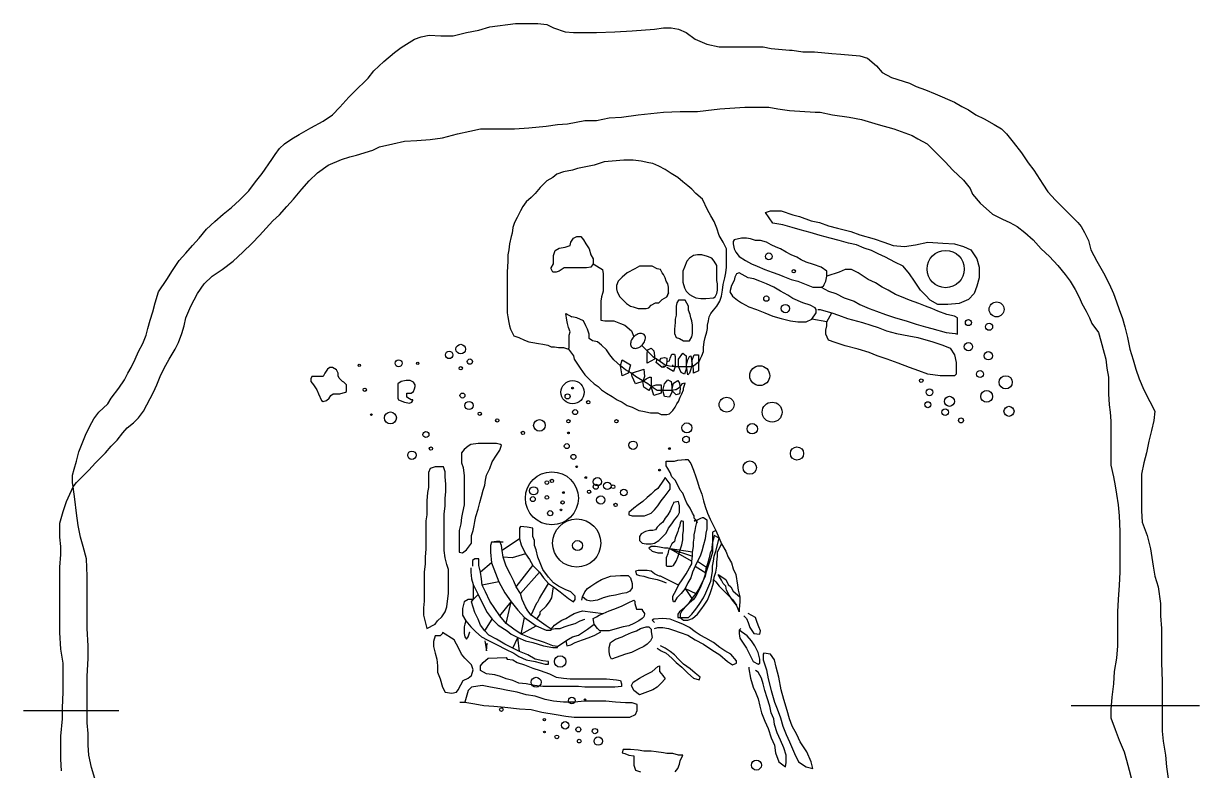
# Model space of a CAD drawing. Extents: x 4.9 to 17.1, y 0.9 to 19.3.
# Drawn here: x 7.08 to 14.16, y 14.8 to 19.29 of the extents above; entities that cross this region are included whole.
import ezdxf

# ---------------------------------------------------------------- set-up
doc = ezdxf.new("R2010")
doc.units = 0
doc.linetypes.add('HIDDEN', pattern=[0.375, 0.25, -0.125])
doc.layers.add('LAYER1', color=7, linetype='CONTINUOUS')

msp = doc.modelspace()

# ---------------------------------------------------------------- linework, layer by layer
at = {"layer": 'LAYER1', "color": 7, "linetype": 'CONTINUOUS'}
for points in [[(7.3838, 16.5026), (7.3788, 16.5276), (7.3788, 16.5425), (7.3788, 16.5724), (7.3888, 16.6073), (7.4038, 16.6572), (7.4187, 16.712), (7.4387, 16.7619), (7.4586, 16.8118), (7.4835, 16.8666), (7.5085, 16.9115), (7.5384, 16.9514), (7.5932, 17.0012), (7.6132, 17.0361), (7.658, 17.0959), (7.6929, 17.1458), (7.7129, 17.1857), (7.7328, 17.2206), (7.7577, 17.2704), (7.7777, 17.3153), (7.8026, 17.3652), (7.8226, 17.415), (7.8325, 17.4549), (7.8475, 17.5048), (7.8624, 17.5546), (7.8774, 17.6095), (7.8973, 17.6743), (7.9472, 17.7491), (7.9821, 17.8039), (8.022, 17.8637), (8.0619, 17.9086), (8.1017, 17.9535), (8.1416, 17.9984), (8.1865, 18.0532), (8.2364, 18.0981), (8.2862, 18.1429), (8.3361, 18.1828), (8.3859, 18.2277), (8.4408, 18.2825), (8.4807, 18.3374), (8.5205, 18.3872), (8.5804, 18.472), (8.6003, 18.5019), (8.6252, 18.5368), (8.6552, 18.5667), (8.7, 18.5966), (8.7449, 18.6216), (8.8147, 18.6614), (8.8895, 18.7013), (8.9443, 18.7412), (8.9892, 18.7861), (9.044, 18.8459), (9.074, 18.8758), (9.1587, 18.9606), (9.1936, 19.0055), (9.2534, 19.0603), (9.3183, 19.1151), (9.3581, 19.1451), (9.4379, 19.1949), (9.4778, 19.2099), (9.5277, 19.2198), (9.5975, 19.2149), (9.6722, 19.2149), (9.752, 19.2348), (9.8268, 19.2498), (9.8916, 19.2697), (10.0462, 19.2896), (10.111, 19.2896), (10.1808, 19.2896), (10.2356, 19.2847), (10.2755, 19.2647), (10.3453, 19.2398), (10.3952, 19.2348), (10.4749, 19.2348), (10.5348, 19.2348), (10.6445, 19.2398), (10.7492, 19.2448), (10.8838, 19.2547), (10.9386, 19.2647), (10.9835, 19.2647), (11.0284, 19.2547), (11.0732, 19.2348), (11.1281, 19.1949), (11.1979, 19.165), (11.2726, 19.15), (11.3773, 19.15), (11.4372, 19.15), (11.5369, 19.15), (11.5867, 19.1401), (11.6964, 19.1301), (11.7114, 19.1301), (11.7762, 19.1201), (11.846, 19.1201), (11.9507, 19.1102), (12.0055, 19.1052), (12.1202, 19.0952), (12.1651, 19.0802), (12.2199, 19.0354), (12.2548, 18.9955), (12.3097, 18.9656), (12.4194, 18.9307), (12.4592, 18.9107), (12.5141, 18.8908), (12.5739, 18.8659), (12.6886, 18.816), (12.7335, 18.7911), (12.7733, 18.7711), (12.8182, 18.7412), (12.8681, 18.7163), (12.9279, 18.6814), (12.9728, 18.6565), (13.0027, 18.6266), (13.0426, 18.5767), (13.0924, 18.5119), (13.1323, 18.4521), (13.1672, 18.4072), (13.2221, 18.3224), (13.252, 18.2776), (13.2968, 18.2277), (13.3666, 18.1579), (13.4315, 18.0931), (13.4514, 18.0682), (13.4713, 18.0332), (13.4963, 17.9834), (13.5112, 17.9285), (13.5461, 17.8588), (13.586, 17.789), (13.6209, 17.7241), (13.6458, 17.6643), (13.6658, 17.6145), (13.6807, 17.5696), (13.7007, 17.5147), (13.7156, 17.4649), (13.7306, 17.4001), (13.7456, 17.3303), (13.7655, 17.2655), (13.7805, 17.2106), (13.8004, 17.1508), (13.8303, 17.086), (13.8652, 17.0162), (13.8951, 16.9563), (13.8901, 16.9015), (13.8752, 16.8417), (13.8602, 16.7769), (13.8453, 16.7071), (13.8303, 16.6472), (13.8154, 16.5774), (13.8154, 16.4927), (13.8154, 16.4229), (13.8154, 16.3581), (13.8203, 16.2883), (13.8503, 16.2085), (13.8702, 16.1287), (13.8852, 16.024), (13.8951, 15.9642), (13.9151, 15.8994), (13.93, 15.7997), (13.93, 15.7249), (13.935, 15.6501), (13.935, 15.5803), (13.935, 15.5155), (13.935, 15.4457), (13.94, 15.331), (13.94, 15.2562), (13.94, 15.1764), (13.94, 15.0967), (13.94, 15.0319), (13.945, 14.972), (13.9599, 14.8873), (13.9649, 14.8175), (13.9749, 14.7477)], [(7.3838, 16.5026), (7.4038, 16.5276), (7.4436, 16.5675), (7.4785, 16.6024), (7.5184, 16.6472), (7.5483, 16.6771), (7.5783, 16.7071), (7.6132, 16.7469), (7.6481, 16.7818), (7.683, 16.8267), (7.7079, 16.8566), (7.7478, 16.8865), (7.7777, 16.9165), (7.8076, 16.9563), (7.8275, 16.9962), (7.8674, 17.071), (7.8874, 17.1159), (7.9073, 17.1657), (7.9322, 17.2156), (7.9622, 17.2704), (7.997, 17.3303), (8.017, 17.3702), (8.0369, 17.425), (8.0519, 17.4699), (8.0619, 17.5197), (8.0918, 17.5895), (8.1317, 17.6643), (8.1716, 17.7241), (8.2214, 17.769), (8.2812, 17.8089), (8.346, 17.8588), (8.4059, 17.9136), (8.4607, 17.9684), (8.5056, 18.0133), (8.5455, 18.0582), (8.5854, 18.1031), (8.6252, 18.1379), (8.6701, 18.1878), (8.71, 18.2327), (8.7599, 18.2925), (8.8047, 18.3424), (8.8546, 18.3922), (8.9194, 18.4371), (8.9992, 18.472), (9.049, 18.487), (9.0889, 18.4969), (9.1886, 18.5268), (9.2285, 18.5468), (9.3083, 18.5667), (9.3781, 18.5817), (9.4529, 18.5867), (9.5326, 18.5916), (9.6074, 18.6016), (9.6972, 18.6266), (9.772, 18.6415), (9.8368, 18.6565), (9.9066, 18.6565), (9.9614, 18.6565), (10.0412, 18.6565), (10.1259, 18.6614), (10.2306, 18.6714), (10.3004, 18.6814), (10.3603, 18.6864), (10.465, 18.7063), (10.5348, 18.7063), (10.6096, 18.7213), (10.6843, 18.7263), (10.7841, 18.7412), (10.9386, 18.7562), (11.0383, 18.7612), (11.143, 18.7612), (11.1929, 18.7661), (11.2776, 18.7761), (11.4272, 18.7861), (11.5718, 18.7861), (11.6266, 18.7761), (11.6964, 18.7661), (11.851, 18.7562), (11.8809, 18.7562), (11.9557, 18.7412), (12.0554, 18.7263), (12.1302, 18.7113), (12.2299, 18.6814), (12.3246, 18.6565), (12.4343, 18.6166), (12.4692, 18.5966), (12.5241, 18.5667), (12.5739, 18.5169), (12.6337, 18.457), (12.6786, 18.4072), (12.7434, 18.3473), (12.7833, 18.2975), (12.7983, 18.2626), (12.8431, 18.2078), (12.9179, 18.1429), (12.9379, 18.133), (12.9778, 18.113), (13.0226, 18.0931), (13.0675, 18.0682), (13.1124, 18.0332), (13.1622, 17.9884), (13.2121, 17.9335), (13.2619, 17.8887), (13.3118, 17.8338), (13.3567, 17.779), (13.3866, 17.7391), (13.4165, 17.6892), (13.4414, 17.6394), (13.4564, 17.6045), (13.4813, 17.5596), (13.5013, 17.5197), (13.5162, 17.4848), (13.5561, 17.43), (13.5711, 17.3801), (13.591, 17.3053), (13.601, 17.2704), (13.606, 17.2156), (13.6159, 17.1608), (13.6159, 17.1159), (13.6159, 17.061), (13.6209, 16.9962), (13.6259, 16.9514), (13.6309, 16.8965), (13.6309, 16.8417), (13.6309, 16.7719), (13.6309, 16.6971), (13.6309, 16.6323), (13.6458, 16.5625), (13.6558, 16.5076), (13.6658, 16.4578), (13.6758, 16.393), (13.6807, 16.3281), (13.6857, 16.2334), (13.6857, 16.1836), (13.6857, 16.1138), (13.6857, 16.044), (13.6857, 15.9891), (13.6807, 15.9093), (13.6758, 15.8246), (13.6708, 15.7498), (13.6708, 15.69), (13.6708, 15.6202), (13.6708, 15.5454), (13.6658, 15.4706), (13.6508, 15.3908), (13.6458, 15.316), (13.6359, 15.2363), (13.6309, 15.1615), (13.6309, 15.1116), (13.6558, 15.0418), (13.6807, 14.977), (13.7107, 14.9072), (13.7256, 14.8574), (13.7406, 14.7975), (13.7555, 14.7427)], [(7.5134, 14.7477), (7.4935, 14.8125), (7.4785, 14.8873), (7.4736, 14.9471), (7.4736, 15.0169), (7.4686, 15.0817), (7.4686, 15.1465), (7.4686, 15.2363), (7.4686, 15.2911), (7.4686, 15.3609), (7.4736, 15.4706), (7.4736, 15.5454), (7.4686, 15.6501), (7.4686, 15.7199), (7.4686, 15.7947), (7.4686, 15.9143), (7.4686, 15.9642), (7.4636, 16.0689), (7.4436, 16.1437), (7.4287, 16.1985), (7.4137, 16.2683), (7.4038, 16.3431), (7.3938, 16.4279), (7.3838, 16.5026)]]:
    msp.add_lwpolyline(points, dxfattribs=at)
at = {"layer": 'LAYER1', "color": 4, "linetype": 'CONTINUOUS'}
for points in [[(10.4201, 18.4172), (10.3902, 18.4072)], [(10.47, 18.4271), (10.4201, 18.4172)], [(10.5198, 18.4371), (10.47, 18.4271)], [(10.5796, 18.457), (10.5198, 18.4371)], [(10.6295, 18.462), (10.5796, 18.457)], [(10.6993, 18.467), (10.6295, 18.462)], [(10.7541, 18.467), (10.6993, 18.467)], [(10.804, 18.462), (10.7541, 18.467)], [(10.8489, 18.4521), (10.804, 18.462)], [(10.8738, 18.4471), (10.8489, 18.4521)], [(10.9087, 18.4321), (10.8738, 18.4471)], [(10.9486, 18.4122), (10.9087, 18.4321)], [(10.9835, 18.3872), (10.9486, 18.4122)], [(10.2356, 18.3424), (10.1957, 18.3025)], [(10.2705, 18.3623), (10.2356, 18.3424)], [(10.2955, 18.3823), (10.2705, 18.3623)], [(10.3353, 18.3972), (10.2955, 18.3823)], [(10.3902, 18.4072), (10.3353, 18.3972)], [(11.0234, 18.3623), (10.9835, 18.3872)], [(11.0533, 18.3374), (11.0234, 18.3623)], [(11.0832, 18.3125), (11.0533, 18.3374)], [(10.1658, 18.2676), (10.1409, 18.2426)], [(10.1957, 18.3025), (10.1658, 18.2676)], [(11.1081, 18.2925), (11.0832, 18.3125)], [(11.1331, 18.2676), (11.1081, 18.2925)], [(11.1729, 18.2327), (11.1331, 18.2676)], [(10.111, 18.2177), (10.091, 18.1878)], [(10.1409, 18.2426), (10.111, 18.2177)], [(11.2029, 18.1679), (11.1729, 18.2327)], [(10.0761, 18.1629), (10.0561, 18.123)], [(10.091, 18.1878), (10.0761, 18.1629)], [(11.2228, 18.133), (11.2029, 18.1679)], [(11.2427, 18.0981), (11.2228, 18.133)], [(10.0312, 18.0632), (10.0262, 18.0283)], [(10.0412, 18.0931), (10.0312, 18.0632)], [(10.0561, 18.123), (10.0412, 18.0931)], [(11.2577, 18.0582), (11.2427, 18.0981)], [(11.2726, 18.0133), (11.2577, 18.0582)], [(10.0212, 18.0083), (10.0113, 17.9635)], [(10.0262, 18.0283), (10.0212, 18.0083)], [(10.5148, 17.8438), (10.4999, 17.8239), (10.4749, 17.8189), (10.46, 17.8189), (10.445, 17.8189), (10.44, 17.8189), (10.4201, 17.8189), (10.4002, 17.8189), (10.3653, 17.8189), (10.3403, 17.8189), (10.3104, 17.7989), (10.2905, 17.7939), (10.2705, 17.7939), (10.2606, 17.8139), (10.2606, 17.8189), (10.2606, 17.8189), (10.2755, 17.8438), (10.2755, 17.8687), (10.2755, 17.8937), (10.2855, 17.9236), (10.3104, 17.9385), (10.3453, 17.9435), (10.3752, 17.9535), (10.3802, 17.9734), (10.3952, 17.9984), (10.4151, 18.0083), (10.44, 18.0083), (10.455, 17.9884), (10.47, 17.9635), (10.4899, 17.9335), (10.4999, 17.8986), (10.5148, 17.8737), (10.5148, 17.8438), (10.5697, 17.8089), (10.5747, 17.784), (10.5747, 17.759), (10.5747, 17.7291), (10.5747, 17.7092), (10.5747, 17.6892), (10.5747, 17.6793), (10.5697, 17.6643), (10.5647, 17.6444), (10.5597, 17.6194), (10.5597, 17.5995), (10.5597, 17.5796), (10.5597, 17.5596), (10.5597, 17.5297), (10.5597, 17.5048), (10.5846, 17.4998), (10.6096, 17.4998), (10.6395, 17.4998), (10.6794, 17.4848), (10.7043, 17.4749), (10.7442, 17.44), (10.7591, 17.4051)], [(11.2976, 17.9734), (11.2726, 18.0133)], [(10.0063, 17.9285), (10.0013, 17.8986)], [(10.0113, 17.9635), (10.0063, 17.9285)], [(11.3175, 17.9335), (11.2976, 17.9734)], [(11.3175, 17.8937), (11.3175, 17.9335)], [(10.0013, 17.8588), (9.9963, 17.7939)], [(10.0013, 17.8986), (10.0013, 17.8588)], [(11.2378, 17.6394), (11.2477, 17.6444), (11.2577, 17.6643), (11.2627, 17.6843), (11.2627, 17.7092), (11.2627, 17.7241), (11.2577, 17.7441), (11.2577, 17.769), (11.2577, 17.784), (11.2577, 17.8089), (11.2577, 17.8338), (11.2427, 17.8588), (11.2278, 17.8787), (11.2029, 17.8887), (11.168, 17.8986), (11.143, 17.8986), (11.1181, 17.8937), (11.0932, 17.8787), (11.0782, 17.8588), (11.0633, 17.8239), (11.0533, 17.7989), (11.0533, 17.759), (11.0533, 17.7341), (11.0633, 17.6992), (11.0732, 17.6793), (11.0932, 17.6593), (11.1131, 17.6494), (11.1331, 17.6394), (11.163, 17.6344), (11.1929, 17.6344), (11.2378, 17.6394)], [(11.3175, 17.8687), (11.3175, 17.8937)], [(11.3175, 17.8239), (11.3175, 17.8687)], [(9.9963, 17.7939), (9.9963, 17.7391)], [(10.9685, 17.6643), (10.9685, 17.6693), (10.9685, 17.6843), (10.9685, 17.6992), (10.9685, 17.7042), (10.9635, 17.7241), (10.9536, 17.7391), (10.9486, 17.759), (10.9386, 17.779), (10.9286, 17.789), (10.9187, 17.8089), (10.8987, 17.8139), (10.8688, 17.8288), (10.8439, 17.8288), (10.8239, 17.8288), (10.794, 17.8288), (10.7641, 17.8139), (10.7192, 17.789), (10.6893, 17.764), (10.6644, 17.7391), (10.6544, 17.7142), (10.6544, 17.6942), (10.6594, 17.6743), (10.6744, 17.6444), (10.6943, 17.6244), (10.7143, 17.6045), (10.7392, 17.5895), (10.7541, 17.5845), (10.7841, 17.5746), (10.814, 17.5746), (10.8339, 17.5746), (10.8489, 17.5796), (10.8638, 17.5945), (10.8888, 17.6095), (10.9087, 17.6095), (10.9286, 17.6294), (10.9586, 17.6444), (10.9685, 17.6693), (10.9586, 17.6444), (10.9685, 17.6693)], [(11.3076, 17.759), (11.3125, 17.789)], [(11.3125, 17.789), (11.3175, 17.8239)], [(9.9963, 17.7391), (9.9963, 17.7042)], [(9.9963, 17.7042), (9.9963, 17.6444)], [(11.2926, 17.6843), (11.2976, 17.7192)], [(11.2976, 17.7192), (11.3076, 17.759)], [(9.9963, 17.6444), (9.9963, 17.6145)], [(11.2776, 17.6194), (11.2876, 17.6494)], [(11.2876, 17.6494), (11.2926, 17.6843)], [(9.9963, 17.6145), (9.9963, 17.5696)], [(9.9963, 17.5696), (9.9963, 17.5496)], [(11.0682, 17.6244), (11.0483, 17.6244), (11.0433, 17.6244), (11.0284, 17.6244), (11.0184, 17.6095), (11.0134, 17.5895), (11.0134, 17.5696), (11.0134, 17.5447), (11.0134, 17.5347), (11.0084, 17.5098), (11.0084, 17.4898), (11.0034, 17.4499), (11.0034, 17.425), (11.0134, 17.4001), (11.0333, 17.3951), (11.0583, 17.3801), (11.0832, 17.3801), (11.0932, 17.3801), (11.1081, 17.4051), (11.1131, 17.425), (11.1131, 17.4549), (11.1131, 17.4749), (11.1081, 17.4998), (11.1031, 17.5197), (11.0982, 17.5397), (11.0882, 17.5646), (11.0882, 17.5895), (11.0682, 17.6244)], [(11.2228, 17.5447), (11.2378, 17.5646)], [(11.2378, 17.5646), (11.2577, 17.5895)], [(11.2577, 17.5895), (11.2776, 17.6194)], [(9.9963, 17.5496), (10.0013, 17.5247)], [(10.0013, 17.5247), (10.0063, 17.4898)], [(10.0063, 17.4898), (10.0113, 17.4699)], [(10.3653, 17.3303), (10.3702, 17.3402), (10.3702, 17.3502), (10.3702, 17.3652), (10.3702, 17.3751), (10.3702, 17.3901), (10.3702, 17.415), (10.3752, 17.435), (10.3653, 17.4599), (10.3603, 17.4848), (10.3553, 17.5048), (10.3553, 17.5048), (10.3503, 17.5447), (10.3852, 17.5247)], [(10.4151, 17.5197), (10.3852, 17.5247)], [(10.455, 17.4998), (10.4151, 17.5197)], [(10.47, 17.4699), (10.455, 17.4998)], [(11.2029, 17.4749), (11.2078, 17.4998)], [(11.2078, 17.4998), (11.2128, 17.5247)], [(11.2128, 17.5247), (11.2228, 17.5447)], [(10.0113, 17.4699), (10.0163, 17.4499)], [(10.0163, 17.4499), (10.0262, 17.43)], [(10.0262, 17.43), (10.0362, 17.41)], [(10.4799, 17.4499), (10.47, 17.4699)], [(10.4899, 17.42), (10.4799, 17.4499)], [(10.4899, 17.3951), (10.4899, 17.42)], [(10.7591, 17.4051), (10.7536, 17.3989), (10.7488, 17.3923), (10.7449, 17.3854), (10.7419, 17.3783), (10.74, 17.3713), (10.7392, 17.3645), (10.7394, 17.3581), (10.7408, 17.3523), (10.7432, 17.3471), (10.7467, 17.3427), (10.751, 17.3393), (10.7562, 17.3369), (10.7621, 17.3355), (10.7685, 17.3352), (10.7752, 17.3361), (10.7822, 17.338), (10.7893, 17.3409), (10.7962, 17.3449), (10.8028, 17.3497), (10.809, 17.3552), (10.8145, 17.3614), (10.8193, 17.368), (10.8232, 17.3749), (10.8262, 17.3819), (10.8281, 17.3889), (10.829, 17.3957), (10.8287, 17.4021), (10.8273, 17.408), (10.8249, 17.4132), (10.8214, 17.4175), (10.8171, 17.421), (10.8119, 17.4234), (10.8061, 17.4248), (10.7997, 17.425), (10.7929, 17.4242), (10.7859, 17.4223), (10.7788, 17.4193), (10.7719, 17.4154), (10.7653, 17.4106), (10.7591, 17.4051)], [(11.1879, 17.4001), (11.1979, 17.435)], [(11.1979, 17.435), (11.2029, 17.4549)], [(11.2029, 17.4549), (11.2029, 17.4749)], [(10.0362, 17.41), (10.0661, 17.4001)], [(10.0661, 17.4001), (10.101, 17.3851)], [(10.101, 17.3851), (10.1259, 17.3751)], [(10.1259, 17.3751), (10.1509, 17.3702)], [(10.1509, 17.3702), (10.1858, 17.3652)], [(10.1858, 17.3652), (10.2107, 17.3602)], [(10.2107, 17.3602), (10.2406, 17.3552)], [(10.2406, 17.3552), (10.2606, 17.3452)], [(10.5098, 17.3801), (10.4899, 17.3951)], [(10.5398, 17.3751), (10.5098, 17.3801)], [(10.5647, 17.3552), (10.5398, 17.3751)], [(10.5946, 17.3253), (10.5647, 17.3552)], [(10.809, 17.3502), (10.8339, 17.3253)], [(11.1779, 17.3402), (11.1829, 17.3751)], [(11.1829, 17.3751), (11.1879, 17.4001)], [(10.2606, 17.3452), (10.2805, 17.3452)], [(10.2805, 17.3452), (10.3054, 17.3402)], [(10.3054, 17.3402), (10.3353, 17.3402)], [(10.3353, 17.3402), (10.3653, 17.3303)], [(10.3653, 17.3303), (10.3952, 17.2904)], [(10.3952, 17.2904), (10.4002, 17.2704)], [(10.6145, 17.2954), (10.5946, 17.3253)], [(10.6395, 17.2655), (10.6145, 17.2954)], [(10.8339, 17.3253), (10.8389, 17.3203), (10.8439, 17.3253), (10.8638, 17.3353), (10.8638, 17.3353), (10.8788, 17.3203), (10.8838, 17.2904), (10.8838, 17.2704), (10.8389, 17.2455), (10.8389, 17.2605), (10.8389, 17.2754), (10.8389, 17.3053), (10.8439, 17.3253)], [(10.8738, 17.2854), (10.8339, 17.3253)], [(10.8738, 17.2854), (10.8987, 17.2704)], [(10.9187, 17.2555), (10.9137, 17.2605), (10.9237, 17.2754), (10.9436, 17.2804), (10.9586, 17.2754), (10.9586, 17.2555), (10.9536, 17.2306), (10.9386, 17.2206), (10.9386, 17.2306), (10.9386, 17.2306)], [(10.9586, 17.2555), (10.9735, 17.2605), (10.9785, 17.2754), (10.9885, 17.3004), (11.0034, 17.3004), (11.0084, 17.2854), (11.0084, 17.2704), (11.0084, 17.2555), (11.0084, 17.2355), (11.0084, 17.2256), (10.9935, 17.2256), (10.9935, 17.2355), (10.9935, 17.2355)], [(11.0284, 17.2256), (11.0284, 17.2704), (11.0533, 17.3053), (11.0732, 17.2904), (11.0732, 17.2704), (11.0732, 17.2355), (11.0732, 17.2106), (11.0633, 17.1807), (11.0433, 17.1907), (11.0284, 17.2256)], [(11.0732, 17.2256), (11.0832, 17.2655), (11.0932, 17.2854), (11.1031, 17.2904), (11.1081, 17.2605), (11.1081, 17.2355), (11.1031, 17.2106), (11.0932, 17.1857), (11.0832, 17.1757), (11.0782, 17.2156), (11.0732, 17.2256)], [(11.1081, 17.2605), (11.1231, 17.2954), (11.148, 17.2954), (11.148, 17.2605), (11.148, 17.2306), (11.148, 17.2006), (11.1181, 17.1857), (11.1181, 17.2106), (11.1081, 17.2605)], [(11.158, 17.2704), (11.168, 17.2904)], [(11.168, 17.2904), (11.1779, 17.3153)], [(11.1779, 17.3153), (11.1779, 17.3402)], [(10.4002, 17.2704), (10.4151, 17.2455)], [(10.4151, 17.2455), (10.4351, 17.2156)], [(10.4351, 17.2156), (10.45, 17.1957)], [(10.6794, 17.2306), (10.6395, 17.2655)], [(10.6794, 17.2306), (10.6893, 17.2655), (10.7392, 17.2355), (10.7242, 17.1857), (10.6893, 17.1707), (10.6794, 17.2306)], [(10.7093, 17.2056), (10.6794, 17.2306)], [(10.7442, 17.1857), (10.7093, 17.2056)], [(10.7442, 17.1857), (10.819, 17.2106), (10.8239, 17.1657), (10.814, 17.1358), (10.7691, 17.1209), (10.7492, 17.1657), (10.7442, 17.1857)], [(10.9536, 17.2306), (10.9286, 17.2206), (10.8937, 17.2505), (10.8987, 17.2704)], [(10.8987, 17.2704), (10.9187, 17.2555)], [(10.9187, 17.2555), (10.9486, 17.2355)], [(10.9486, 17.2355), (10.9735, 17.2306)], [(11.0084, 17.2256), (10.9984, 17.1957), (10.9586, 17.2206), (10.9586, 17.2206)], [(10.9735, 17.2306), (11.0034, 17.2256)], [(11.0034, 17.2256), (11.0284, 17.2256)], [(11.0284, 17.2256), (11.0483, 17.2256)], [(11.0483, 17.2256), (11.0732, 17.2256)], [(11.0732, 17.2256), (11.0982, 17.2256)], [(11.0982, 17.2256), (11.1181, 17.2306)], [(11.1181, 17.2306), (11.138, 17.2455)], [(11.138, 17.2455), (11.153, 17.2555)], [(11.153, 17.2555), (11.158, 17.2704)], [(10.45, 17.1957), (10.465, 17.1757)], [(10.465, 17.1757), (10.4949, 17.1458)], [(10.4949, 17.1458), (10.5198, 17.1209)], [(10.7691, 17.1657), (10.7442, 17.1857)], [(10.809, 17.1408), (10.7691, 17.1657)], [(10.8439, 17.1209), (10.809, 17.1408)], [(10.814, 17.1358), (10.8339, 17.1508), (10.8539, 17.1608), (10.8638, 17.1608), (10.8638, 17.1358), (10.8638, 17.1059), (10.8489, 17.081), (10.819, 17.1009), (10.814, 17.1358)], [(10.9336, 17.081), (10.9436, 17.1209), (10.9635, 17.1458), (10.9835, 17.1358), (10.9885, 17.1059), (10.9885, 17.071), (10.9735, 17.0411), (10.9436, 17.0461), (10.9336, 17.081)], [(10.9885, 17.081), (10.9984, 17.1259), (11.0234, 17.1408), (11.0333, 17.1259), (11.0383, 17.091), (11.0333, 17.061), (11.0134, 17.0561), (10.9885, 17.081)], [(10.5198, 17.1209), (10.5447, 17.1059)], [(10.5447, 17.1059), (10.5647, 17.086)], [(10.5647, 17.086), (10.5946, 17.066)], [(10.5946, 17.066), (10.6295, 17.0461)], [(10.8638, 17.1059), (10.8439, 17.1209)], [(10.8638, 17.1059), (10.8937, 17.1159), (10.9237, 17.1159), (10.9237, 17.0959), (10.9237, 17.066), (10.8788, 17.0511), (10.8638, 17.1059)], [(10.8987, 17.081), (10.8638, 17.1059)], [(10.9336, 17.081), (10.8987, 17.081)], [(10.9586, 17.081), (10.9336, 17.081)], [(10.9885, 17.081), (10.9586, 17.081)], [(11.0084, 17.086), (10.9885, 17.081)], [(11.0134, 17.086), (11.0084, 17.086)], [(11.0284, 17.0959), (11.0134, 17.086)], [(11.0433, 17.1109), (11.0284, 17.0959)], [(11.0483, 17.1209), (11.0433, 17.1109)], [(11.0682, 17.1259), (11.0483, 17.1209)], [(11.0483, 17.061), (11.0583, 17.086)], [(11.0583, 17.0959), (11.0682, 17.1259)], [(11.0583, 17.086), (11.0583, 17.0959)], [(11.0682, 17.1259), (11.0682, 17.1259)], [(10.6295, 17.0461), (10.6594, 17.0261)], [(10.6594, 17.0261), (10.6893, 17.0112)], [(10.6893, 17.0112), (10.7192, 16.9912)], [(11.0084, 16.9813), (11.0184, 17.0012)], [(11.0184, 17.0012), (11.0284, 17.0162)], [(11.0284, 17.0162), (11.0383, 17.0411)], [(11.0383, 17.0411), (11.0483, 17.061)], [(10.7192, 16.9912), (10.7492, 16.9813)], [(10.7492, 16.9813), (10.789, 16.9613)], [(10.789, 16.9613), (10.814, 16.9563)], [(10.814, 16.9563), (10.8588, 16.9464)], [(10.8588, 16.9464), (10.8888, 16.9464)], [(10.8888, 16.9464), (10.9037, 16.9464)], [(10.9037, 16.9464), (10.9237, 16.9364)], [(10.9237, 16.9364), (10.9486, 16.9364)], [(10.9486, 16.9364), (10.9586, 16.9364)], [(10.9586, 16.9364), (10.9735, 16.9414)], [(10.9735, 16.9414), (10.9935, 16.9613)], [(10.9935, 16.9613), (11.0084, 16.9813)], [(9.7819, 16.1636), (9.7819, 16.1885), (9.7819, 16.2085), (9.7919, 16.2384), (9.7969, 16.2683), (9.8019, 16.2932), (9.8069, 16.3232), (9.8218, 16.368), (9.8318, 16.4079), (9.8418, 16.4428), (9.8517, 16.4827), (9.8617, 16.5126), (9.8667, 16.5425), (9.8717, 16.5724), (9.8916, 16.6123), (9.9066, 16.6522), (9.9315, 16.6921), (9.9514, 16.722), (9.9614, 16.7519), (9.9564, 16.7569), (9.9315, 16.7619), (9.8966, 16.7619), (9.8617, 16.7619), (9.8218, 16.7619), (9.7769, 16.7569), (9.762, 16.7469), (9.7371, 16.727), (9.7221, 16.7071), (9.7221, 16.6871), (9.7221, 16.6672), (9.7221, 16.6472), (9.7321, 16.6173), (9.7371, 16.5675), (9.7371, 16.5425), (9.7371, 16.5076), (9.7371, 16.4677), (9.7371, 16.4378), (9.7371, 16.393), (9.7271, 16.3481), (9.7221, 16.3182), (9.7171, 16.2783), (9.7071, 16.2384), (9.7071, 16.2135), (9.7071, 16.1636), (9.7071, 16.1088), (9.7271, 16.1038), (9.752, 16.1237), (9.7819, 16.1636)], [(11.143, 16.2833), (11.143, 16.2833), (11.1331, 16.3032), (11.1231, 16.3132), (11.1231, 16.3281), (11.1131, 16.3431), (11.0982, 16.373), (11.0782, 16.4029), (11.0682, 16.4279), (11.0533, 16.4628), (11.0383, 16.4827), (11.0234, 16.5126), (11.0084, 16.5425), (10.9885, 16.5625), (10.9785, 16.5874), (10.9635, 16.6123), (10.9536, 16.6273), (10.9536, 16.6472), (10.9536, 16.6572), (10.9685, 16.6572), (10.9835, 16.6572), (11.0034, 16.6572), (11.0234, 16.6622), (11.0682, 16.6672), (11.0832, 16.6672), (11.1031, 16.6422), (11.1181, 16.6024), (11.1331, 16.5625), (11.143, 16.5326), (11.153, 16.4977), (11.168, 16.4578), (11.1779, 16.4179), (11.1879, 16.383), (11.2029, 16.3431), (11.2178, 16.3082), (11.2328, 16.2783), (11.2527, 16.2384), (11.2726, 16.1935), (11.2876, 16.1586), (11.3125, 16.1138), (11.3275, 16.0789), (11.3474, 16.044), (11.3574, 16.0091), (11.3724, 15.9742), (11.3823, 15.9093), (11.3873, 15.8794), (11.3973, 15.8395), (11.3973, 15.8096), (11.3923, 15.7648), (11.3923, 15.7498), (11.3923, 15.7498), (11.3873, 15.7648), (11.3773, 15.7897), (11.3524, 15.8196), (11.3325, 15.8495), (11.3175, 15.8794), (11.3125, 15.9044), (11.2976, 15.9193), (11.2876, 15.9393), (11.2677, 15.9742)], [(9.5127, 15.6501), (9.5626, 15.675), (9.5775, 15.695), (9.6024, 15.7199), (9.6224, 15.7498), (9.6324, 15.7797), (9.6373, 15.8146), (9.6423, 15.8595), (9.6423, 15.9044), (9.6423, 15.9492), (9.6423, 15.9742), (9.6423, 16.0041), (9.6324, 16.034), (9.6224, 16.0739), (9.6174, 16.1187), (9.6174, 16.1686), (9.6174, 16.2035), (9.6174, 16.2434), (9.6174, 16.2883), (9.6174, 16.3381), (9.6224, 16.388), (9.6224, 16.4328), (9.6274, 16.4727), (9.6274, 16.5176), (9.6224, 16.5625), (9.6224, 16.5924), (9.6124, 16.6223), (9.5875, 16.6223), (9.5626, 16.6223), (9.5326, 16.6123), (9.5227, 16.5874), (9.5227, 16.5475), (9.5227, 16.4977), (9.5177, 16.4677), (9.5127, 16.4179), (9.5127, 16.373), (9.5127, 16.3331), (9.5077, 16.2982), (9.5077, 16.2534), (9.5077, 16.2185), (9.5077, 16.1786), (9.5077, 16.1287), (9.5027, 16.0789), (9.5027, 16.039), (9.4977, 15.9891), (9.4977, 15.9492), (9.4977, 15.9143), (9.4977, 15.8645), (9.4977, 15.8146), (9.4928, 15.7747), (9.4928, 15.7299), (9.5127, 15.6501)], [(10.9486, 16.5575), (10.9386, 16.5425), (10.9037, 16.4927), (10.8838, 16.4777), (10.8638, 16.4578), (10.8389, 16.4378), (10.814, 16.4129), (10.7841, 16.393), (10.7591, 16.373), (10.7292, 16.3481), (10.7292, 16.3331), (10.7492, 16.3281), (10.7641, 16.3281), (10.794, 16.3281), (10.8239, 16.3281), (10.8638, 16.3431), (10.8838, 16.363), (10.9037, 16.388), (10.9237, 16.4179), (10.9486, 16.4478), (10.9785, 16.4877), (10.9785, 16.5176), (10.9785, 16.5176)], [(10.9785, 16.5176), (10.9486, 16.5575)], [(10.9984, 16.4079), (10.9984, 16.4029), (10.9885, 16.383), (10.9785, 16.3581), (10.9635, 16.3331), (10.9486, 16.3132), (10.9336, 16.2883), (10.9137, 16.2733), (10.8987, 16.2583), (10.8888, 16.2434), (10.8738, 16.2384), (10.8539, 16.2384), (10.8289, 16.2334), (10.804, 16.2185), (10.794, 16.2035), (10.794, 16.1786), (10.809, 16.1636), (10.8339, 16.1586), (10.8638, 16.1586), (10.8838, 16.1636), (10.9087, 16.1786), (10.9336, 16.2035), (10.9536, 16.2234), (10.9685, 16.2534), (10.9885, 16.2783), (11.0034, 16.3032), (11.0234, 16.3281), (11.0333, 16.3481), (11.0333, 16.388), (11.0284, 16.4129), (10.9984, 16.4079)], [(11.0433, 16.2982), (11.0433, 16.2982), (11.0383, 16.2833), (11.0333, 16.2633), (11.0284, 16.2484), (11.0234, 16.2334), (11.0084, 16.1935), (11.0034, 16.1736), (10.9885, 16.1586), (10.9785, 16.1387), (10.9685, 16.1187), (10.9635, 16.0988), (10.9536, 16.0739), (10.9536, 16.0489), (10.9536, 16.029), (10.9586, 16.024), (10.9785, 16.024), (10.9885, 16.024), (10.9984, 16.029), (11.0134, 16.0539), (11.0234, 16.0789), (11.0333, 16.1088), (11.0383, 16.1237), (11.0483, 16.1536), (11.0533, 16.1836), (11.0533, 16.2135), (11.0583, 16.2384), (11.0583, 16.2633), (11.0583, 16.2932), (11.0433, 16.2982)], [(11.1331, 16.3032), (11.1231, 16.2982), (11.1281, 16.2982), (11.143, 16.3032), (11.163, 16.3132), (11.1729, 16.3182), (11.1779, 16.3182), (11.1979, 16.3032), (11.1979, 16.2783), (11.1979, 16.2484), (11.1929, 16.2234), (11.1879, 16.1885), (11.1779, 16.1536), (11.168, 16.1138), (11.158, 16.0838), (11.143, 16.0539), (11.1281, 16.024), (11.1131, 15.9891), (11.1031, 15.9542), (11.0832, 15.9243), (11.0682, 15.8894), (11.0433, 15.8595), (11.0184, 15.8346), (11.0034, 15.8096), (10.9984, 15.8096), (10.9935, 15.8246), (10.9935, 15.8445), (11.0134, 15.8794), (11.0284, 15.9093), (11.0533, 15.9492), (11.0732, 15.9791), (11.0932, 16.014), (11.1081, 16.039), (11.1081, 16.0539), (11.1131, 16.0838), (11.1131, 16.1088), (11.1181, 16.1437), (11.1181, 16.1686), (11.1231, 16.1935), (11.1231, 16.2135), (11.1281, 16.2384), (11.1331, 16.2633), (11.143, 16.3032)], [(10.0761, 16.2633), (10.0711, 16.2534), (10.0711, 16.2234), (10.0711, 16.1885), (10.0811, 16.1536), (10.106, 16.0988), (10.1309, 16.0639), (10.1509, 16.029), (10.1908, 15.9891), (10.2157, 15.9542), (10.2456, 15.9193), (10.2755, 15.8994), (10.3154, 15.8695), (10.3653, 15.8296), (10.3952, 15.8096), (10.4051, 15.8246), (10.4051, 15.8445), (10.3802, 15.8695), (10.3453, 15.8844), (10.3054, 15.9044), (10.2755, 15.9243), (10.2456, 15.9592), (10.2107, 16.0041), (10.1957, 16.044), (10.1808, 16.0789), (10.1708, 16.1237), (10.1608, 16.1487), (10.1608, 16.1786), (10.1509, 16.2035), (10.1509, 16.2284), (10.1509, 16.2534), (10.116, 16.2583), (10.0761, 16.2633)], [(11.2527, 16.2384), (11.2328, 16.2284), (11.2328, 16.2035), (11.2328, 16.1836), (11.2328, 16.1636), (11.2328, 16.1387), (11.2328, 16.1088), (11.2228, 16.0739), (11.2128, 16.044), (11.2029, 16.014), (11.1929, 15.9841), (11.1879, 15.9642), (11.1729, 15.9293), (11.158, 15.9044), (11.148, 15.8844), (11.1331, 15.8595), (11.1081, 15.8296), (11.0882, 15.7997), (11.0682, 15.7797), (11.0483, 15.7548), (11.0383, 15.7348), (11.0383, 15.7149), (11.0583, 15.6999), (11.0832, 15.6999), (11.1131, 15.7099), (11.143, 15.7348), (11.168, 15.7698), (11.1829, 15.7897), (11.2029, 15.8196), (11.2178, 15.8595), (11.2278, 15.8894), (11.2378, 15.9243), (11.2427, 15.9592), (11.2527, 15.9891), (11.2577, 16.024), (11.2577, 16.0489), (11.2627, 16.0838), (11.2627, 16.1088), (11.2876, 16.1586)], [(9.9714, 16.1686), (9.9664, 16.1686), (9.9514, 16.1686), (9.9265, 16.1686), (9.9016, 16.1686), (9.8966, 16.1487), (9.8966, 16.1088), (9.9016, 16.044), (9.9165, 16.0091), (9.9465, 15.9293), (9.9814, 15.8645), (10.0212, 15.8096), (10.0611, 15.7598), (10.101, 15.7149), (10.1708, 15.6651), (10.2306, 15.6401), (10.2606, 15.6401), (10.2606, 15.6451), (10.2306, 15.6651), (10.1758, 15.7049), (10.1409, 15.7299), (10.121, 15.7548), (10.106, 15.7797), (10.0861, 15.8246), (10.0761, 15.8595), (10.0512, 15.8994), (10.0362, 15.9343), (10.0163, 15.9742), (9.9913, 16.024), (9.9714, 16.0789), (9.9664, 16.1187), (9.9614, 16.1487), (9.9514, 16.1736), (9.9315, 16.1736), (9.9016, 16.1686)], [(10.0711, 16.1885), (9.9664, 16.1187)], [(11.1131, 16.1088), (10.9785, 16.1287), (10.9635, 16.1337), (10.9436, 16.1337), (10.9137, 16.1387), (10.8888, 16.1437), (10.8638, 16.1437), (10.8489, 16.1337), (10.8688, 16.1138), (10.9037, 16.1038), (10.9336, 16.1038), (10.9336, 16.1038)], [(11.2726, 16.1935), (11.2427, 16.2085), (11.2378, 16.1885), (11.2328, 16.1686), (11.2278, 16.1387), (11.2278, 16.1237), (11.2178, 16.1038), (11.2128, 16.0739), (11.2029, 16.039), (11.1929, 16.0091), (11.1879, 15.9742), (11.1779, 15.9442), (11.163, 15.9044), (11.148, 15.8744), (11.1331, 15.8445), (11.1181, 15.8246), (11.0932, 15.8046), (11.0633, 15.7747), (11.0333, 15.7498), (11.0234, 15.7348), (11.0234, 15.7199), (11.0234, 15.7149), (11.0284, 15.7149), (11.0433, 15.7149), (11.0633, 15.7149), (11.0882, 15.7149), (11.1081, 15.7348), (11.1331, 15.7648), (11.153, 15.7947), (11.1779, 15.8346), (11.1929, 15.8645), (11.2228, 15.9343), (11.2278, 15.9692), (11.2328, 15.9941), (11.2328, 16.024), (11.2378, 16.0539), (11.2427, 16.0838), (11.2527, 16.1138), (11.2726, 16.1935)], [(10.106, 16.0988), (10.0262, 16.0739), (9.9714, 16.0789)], [(10.9785, 16.1287), (11.1131, 16.0838)], [(10.9785, 16.1287), (11.1081, 16.0539)], [(9.7769, 16.014), (9.7769, 16.0041), (9.7769, 15.9891), (9.7819, 15.9492), (9.7919, 15.9143), (9.8218, 15.8545), (9.8467, 15.8046), (9.8767, 15.7448), (9.9066, 15.7049), (9.9415, 15.67), (9.9963, 15.6351), (10.0212, 15.6152), (10.0611, 15.5952), (10.106, 15.5753), (10.1509, 15.5653), (10.2157, 15.5454), (10.2705, 15.5354), (10.3004, 15.5354), (10.3004, 15.5354), (10.3004, 15.5404), (10.2705, 15.5454), (10.2207, 15.5653), (10.1409, 15.5903), (10.0811, 15.6152), (10.0362, 15.6451), (9.9913, 15.68), (9.9514, 15.7249), (9.9215, 15.7698), (9.8916, 15.8146), (9.8667, 15.8695), (9.8467, 15.9093), (9.8418, 15.9492), (9.8368, 15.9891), (9.8268, 16.029), (9.8268, 16.029)], [(9.8268, 16.029), (9.8268, 16.0689), (9.8019, 16.0689), (9.7869, 16.0589), (9.7869, 16.024), (9.7869, 16.024)], [(9.9016, 16.044), (9.8368, 15.9891)], [(10.0512, 15.8994), (10.1509, 16.029)], [(11.1281, 16.024), (11.1929, 15.9841)], [(11.143, 16.0539), (11.2029, 16.014)], [(10.0761, 15.8595), (10.1908, 15.9891)], [(10.445, 15.8196), (10.45, 15.8395), (10.465, 15.8695), (10.4799, 15.8894), (10.4999, 15.9044), (10.5298, 15.9243), (10.5647, 15.9442), (10.6195, 15.9642), (10.6794, 15.9692), (10.7242, 15.9692), (10.7392, 15.9542), (10.7492, 15.9193), (10.7492, 15.8944), (10.7342, 15.8744), (10.7143, 15.8645), (10.6893, 15.8595), (10.6494, 15.8495), (10.6096, 15.8445), (10.5747, 15.8346), (10.5398, 15.8196), (10.4999, 15.8146), (10.4749, 15.8196), (10.45, 15.8395)], [(11.0284, 15.9093), (10.9187, 15.9642), (10.9137, 15.9642), (10.9037, 15.9692), (10.8838, 15.9791), (10.8638, 15.9941), (10.8389, 15.9991), (10.804, 15.9991), (10.7841, 15.9991), (10.7691, 15.9941), (10.7741, 15.9742), (10.794, 15.9692), (10.819, 15.9642), (10.8489, 15.9542), (10.8788, 15.9492), (10.8987, 15.9442), (10.9286, 15.9343), (10.9536, 15.9243), (10.9536, 15.9243)], [(11.2378, 15.9243), (11.2378, 15.9442), (11.2527, 15.9293), (11.2726, 15.9044), (11.2926, 15.8844), (11.3175, 15.8595), (11.3524, 15.8246), (11.3773, 15.7897)], [(11.2677, 15.9742), (11.3125, 15.9442), (11.3275, 15.9143), (11.3425, 15.8994), (11.3574, 15.8744), (11.3973, 15.8395)], [(9.7919, 15.9143), (9.7919, 15.8246)], [(9.9465, 15.9293), (9.8467, 15.9093)], [(10.1409, 15.7299), (10.1758, 15.8046), (10.1808, 15.8096), (10.1908, 15.8296), (10.2057, 15.8545), (10.2157, 15.8695), (10.2456, 15.9193)], [(10.1758, 15.7049), (10.1957, 15.7348), (10.1957, 15.7498), (10.2306, 15.7847), (10.2506, 15.8096), (10.2655, 15.8346), (10.2755, 15.8994)], [(11.0682, 15.8894), (11.1331, 15.8595)], [(11.0682, 15.8894), (11.1081, 15.8296)], [(9.7919, 15.8246), (9.762, 15.8246), (9.7371, 15.8096), (9.7271, 15.7698), (9.7271, 15.7299), (9.747, 15.695), (9.7769, 15.6601), (9.8069, 15.6301), (9.8418, 15.6002), (9.8767, 15.5803), (9.9365, 15.5504), (9.9863, 15.5254), (10.0362, 15.5005), (10.0661, 15.4806), (10.111, 15.4606), (10.1658, 15.4507), (10.2257, 15.4357), (10.2456, 15.4357), (10.2456, 15.4507), (10.2456, 15.4507), (10.2107, 15.4557), (10.1658, 15.4656), (10.121, 15.4905), (10.0711, 15.5105), (10.0312, 15.5304), (9.9814, 15.5554), (9.9315, 15.5853), (9.8866, 15.6102), (9.8617, 15.6351), (9.8368, 15.67), (9.8218, 15.7049), (9.8019, 15.7448), (9.7819, 15.8096), (9.7919, 15.8246)], [(9.8218, 15.8545), (9.7919, 15.8246)], [(9.9514, 15.7249), (10.0212, 15.8096)], [(9.9913, 15.68), (10.0212, 15.8096)], [(10.5148, 15.7099), (10.5348, 15.7199), (10.5497, 15.7299), (10.5747, 15.7398), (10.6096, 15.7548), (10.6395, 15.7648), (10.6843, 15.7847), (10.7242, 15.8046), (10.7591, 15.8196), (10.7641, 15.8146), (10.7641, 15.7997), (10.7741, 15.7648), (10.809, 15.7648), (10.809, 15.7598), (10.8239, 15.7398), (10.8239, 15.7348), (10.819, 15.7199), (10.809, 15.7099), (10.789, 15.695), (10.7591, 15.68), (10.7292, 15.6651), (10.6943, 15.6601), (10.6594, 15.6501), (10.6096, 15.6351), (10.5747, 15.6351), (10.5547, 15.6351), (10.5398, 15.6501), (10.5198, 15.675), (10.5148, 15.7099)], [(10.2606, 15.6451), (10.2805, 15.67), (10.2955, 15.68), (10.3104, 15.69), (10.3254, 15.6999), (10.3503, 15.7099), (10.3752, 15.7249), (10.4002, 15.7398), (10.4301, 15.7498), (10.45, 15.7548), (10.45, 15.7548)], [(10.45, 15.7548), (10.5747, 15.7398)], [(11.4222, 15.7249), (11.4372, 15.7099), (11.4472, 15.685), (11.4571, 15.6551), (11.482, 15.6202), (11.517, 15.6152), (11.5219, 15.6351), (11.512, 15.6601), (11.502, 15.685), (11.492, 15.7149), (11.4472, 15.7398), (11.4472, 15.7398)], [(9.747, 15.695), (9.742, 15.675), (9.7371, 15.6601), (9.7371, 15.6451), (9.7371, 15.6202), (9.742, 15.6002), (9.752, 15.5853), (9.762, 15.6002), (9.772, 15.6301), (9.772, 15.6301)], [(9.8617, 15.6351), (9.9066, 15.7049)], [(9.8617, 15.6351), (9.9066, 15.7049)], [(10.0811, 15.6152), (10.101, 15.7149)], [(10.0811, 15.6152), (10.1708, 15.6651)], [(10.2606, 15.6451), (10.2655, 15.6451), (10.2855, 15.6501), (10.3154, 15.6501), (10.3403, 15.6601), (10.3702, 15.67), (10.4051, 15.68), (10.4351, 15.695), (10.465, 15.7049), (10.465, 15.7049)], [(10.3004, 15.5404), (10.3503, 15.5753), (10.3653, 15.5853), (10.3902, 15.6002), (10.4251, 15.6102), (10.455, 15.6301), (10.4799, 15.6451), (10.5198, 15.675)], [(10.6245, 15.4656), (10.6145, 15.4856), (10.6096, 15.5105), (10.6096, 15.5354), (10.6195, 15.5653), (10.6494, 15.5853), (10.6893, 15.6002), (10.7093, 15.6102), (10.7442, 15.6252), (10.7741, 15.6351), (10.799, 15.6501), (10.8339, 15.6601), (10.8489, 15.6601), (10.8638, 15.6451), (10.8638, 15.6301), (10.8688, 15.5952), (10.8588, 15.5753), (10.8389, 15.5554), (10.819, 15.5404), (10.7841, 15.5254), (10.7442, 15.5055), (10.7093, 15.4955), (10.6245, 15.4656)], [(10.8838, 15.6501), (10.9037, 15.6551), (10.9336, 15.6551), (10.9685, 15.6501), (10.9984, 15.6401), (11.0383, 15.6252), (11.0832, 15.6102), (11.1281, 15.5803), (11.1779, 15.5554), (11.2278, 15.5205), (11.2776, 15.4905), (11.3225, 15.4507), (11.3524, 15.4307), (11.3773, 15.4407), (11.3773, 15.4557), (11.3425, 15.4955), (11.3076, 15.5155), (11.2776, 15.5354), (11.2378, 15.5653), (11.1929, 15.5903), (11.158, 15.6102), (11.1281, 15.6301), (11.0932, 15.6551), (11.0533, 15.675), (11.0184, 15.69), (10.9785, 15.7049), (10.9336, 15.7099), (10.8788, 15.7049), (10.8688, 15.6999), (10.8838, 15.685), (10.8838, 15.685)], [(11.4023, 15.6501), (11.3923, 15.6401), (11.3923, 15.6202), (11.3973, 15.5903), (11.4172, 15.5604), (11.4372, 15.5304), (11.4571, 15.4905), (11.4771, 15.4507), (11.507, 15.4357), (11.517, 15.4407), (11.517, 15.4656), (11.507, 15.5055), (11.487, 15.5454), (11.4671, 15.5753), (11.4422, 15.6052), (11.3923, 15.6401)], [(9.6074, 15.6252), (9.6074, 15.6202), (9.5925, 15.6052), (9.5626, 15.6052), (9.5526, 15.5703), (9.5526, 15.5404), (9.5626, 15.5005), (9.5725, 15.4656), (9.5775, 15.4257), (9.5775, 15.3858), (9.5925, 15.346), (9.6074, 15.2961), (9.6224, 15.2662), (9.6623, 15.2612), (9.6922, 15.2662), (9.7022, 15.2811), (9.7171, 15.3111), (9.7321, 15.336), (9.762, 15.351), (9.7819, 15.3659), (9.7919, 15.4008), (9.7819, 15.4307), (9.762, 15.4507), (9.742, 15.4706), (9.7221, 15.4955), (9.7071, 15.5254), (9.6922, 15.5554), (9.6772, 15.5803), (9.6074, 15.6252)], [(10.0312, 15.5304), (10.0611, 15.5952)], [(10.0711, 15.5105), (10.0611, 15.5952)], [(10.3503, 15.5753), (10.3553, 15.5454), (10.3802, 15.5504), (10.4051, 15.5653), (10.45, 15.5803), (10.4899, 15.5952), (10.5248, 15.6102), (10.5597, 15.6301), (10.5597, 15.6301)], [(9.8617, 15.5753), (9.8617, 15.5753), (9.8617, 15.5753), (9.8617, 15.5753), (9.8717, 15.5155), (9.8717, 15.5155), (9.8717, 15.5155), (9.8767, 15.5604)], [(10.8987, 15.5304), (10.9237, 15.5155), (10.9536, 15.5005), (10.9885, 15.4706), (11.0134, 15.4457), (11.0483, 15.4158), (11.0832, 15.3809), (11.1181, 15.351), (11.153, 15.341), (11.158, 15.3559), (11.1281, 15.3809), (11.0982, 15.4058), (11.0583, 15.4357), (11.0284, 15.4656), (11.0034, 15.4905), (10.9785, 15.5105), (10.9486, 15.5304), (10.9187, 15.5454), (10.9187, 15.5454)], [(9.9913, 15.4756), (9.9963, 15.4656), (10.0312, 15.4606), (10.0561, 15.4457), (10.101, 15.4307), (10.1509, 15.4108), (10.1957, 15.3958), (10.2506, 15.3759), (10.2905, 15.3559), (10.3353, 15.351), (10.3752, 15.346), (10.4201, 15.346), (10.4799, 15.346), (10.5348, 15.346), (10.5946, 15.346), (10.6544, 15.341), (10.6794, 15.336), (10.6843, 15.316), (10.6843, 15.3011), (10.6445, 15.2961), (10.5946, 15.2961), (10.5447, 15.2961), (10.5098, 15.2961), (10.465, 15.2961), (10.4251, 15.3011), (10.3802, 15.3011), (10.3403, 15.3011), (10.2955, 15.3011), (10.2556, 15.3011), (10.2107, 15.3011), (10.1608, 15.3061), (10.111, 15.316), (10.0661, 15.321), (10.0312, 15.336), (9.9913, 15.346), (9.9564, 15.3609), (9.9215, 15.3709), (9.8717, 15.3759), (9.8368, 15.3958), (9.8368, 15.4257), (9.8517, 15.4457), (9.8816, 15.4706), (9.9913, 15.4756)], [(10.0312, 15.4606), (10.0312, 15.4606)], [(11.5419, 15.5005), (11.5369, 15.4955), (11.5369, 15.4606), (11.5568, 15.4008), (11.5668, 15.346), (11.5867, 15.2762), (11.6067, 15.2064), (11.6217, 15.1665), (11.6416, 15.1116), (11.6566, 15.0618), (11.6765, 15.0119), (11.6964, 14.967), (11.7263, 14.8973), (11.7513, 14.8474), (11.7961, 14.8175), (11.836, 14.8075), (11.8261, 14.8474), (11.8011, 14.9072), (11.7613, 14.967), (11.7413, 15.0119), (11.7114, 15.0618), (11.6964, 15.1066), (11.6815, 15.1565), (11.6615, 15.2213), (11.6466, 15.2811), (11.6316, 15.3559), (11.6167, 15.4158), (11.6067, 15.4606), (11.5818, 15.4955), (11.5419, 15.5005)], [(10.101, 15.4307), (10.101, 15.4307)], [(10.794, 15.2512), (10.7591, 15.2762), (10.7442, 15.3061), (10.7541, 15.326), (10.794, 15.351), (10.8289, 15.3709), (10.8688, 15.3908), (10.9037, 15.4207), (10.9137, 15.4257), (10.9137, 15.4158), (10.9137, 15.3908), (10.9336, 15.3659), (10.9486, 15.346), (10.9237, 15.321), (10.8987, 15.2961), (10.8738, 15.2811), (10.794, 15.2512)], [(11.4521, 15.4158), (11.4521, 15.4058), (11.4621, 15.351), (11.4771, 15.2961), (11.492, 15.2662), (11.507, 15.2263), (11.517, 15.1814), (11.5269, 15.1416), (11.5469, 15.0917), (11.5668, 15.0468), (11.5867, 14.992), (11.6067, 14.9471), (11.6117, 14.9022), (11.6316, 14.8474), (11.6715, 14.8175), (11.6765, 14.8424), (11.6765, 14.8873), (11.6615, 14.9322), (11.6416, 14.977), (11.6217, 15.0219), (11.6067, 15.0717), (11.6017, 15.1066), (11.5867, 15.1416), (11.5768, 15.1814), (11.5618, 15.2313), (11.5469, 15.2762), (11.5369, 15.316), (11.5269, 15.351), (11.507, 15.3858), (11.492, 15.3958), (11.492, 15.3958)], [(9.7121, 15.2064), (9.742, 15.2064), (9.8019, 15.1964), (9.8567, 15.1864), (9.9165, 15.1814), (9.9814, 15.1764), (10.0711, 15.1665), (10.1409, 15.1615), (10.2057, 15.1465), (10.2905, 15.1316), (10.3503, 15.1216), (10.4002, 15.1166), (10.44, 15.1166), (10.5198, 15.1166), (10.5796, 15.1166), (10.6594, 15.1166), (10.7342, 15.1166), (10.7691, 15.1316), (10.7791, 15.1565), (10.7791, 15.1914), (10.7492, 15.2014), (10.7093, 15.2014), (10.6494, 15.2064), (10.5896, 15.2114), (10.5348, 15.2114), (10.465, 15.2114), (10.4002, 15.2064), (10.3353, 15.2064), (10.2755, 15.2114), (10.2257, 15.2213), (10.1658, 15.2413), (10.111, 15.2512), (10.0561, 15.2662), (10.0013, 15.2762), (9.9514, 15.2861), (9.8966, 15.2961), (9.8467, 15.3061), (9.7819, 15.2961), (9.762, 15.2762), (9.742, 15.2064)], [(11.0533, 14.8873), (11.0533, 14.8873), (11.0284, 14.8873), (10.9935, 14.8973), (10.9586, 14.8973), (10.9386, 14.9022), (10.8937, 14.9072), (10.8638, 14.9122), (10.819, 14.9122), (10.7841, 14.9172), (10.7392, 14.9222), (10.6943, 14.9222), (10.6893, 14.9022), (10.7043, 14.8973), (10.7292, 14.8873), (10.7591, 14.8823), (10.7591, 14.8723), (10.7591, 14.8574), (10.7591, 14.8275), (10.7691, 14.7975), (10.799, 14.7876)], [(11.0084, 14.7876), (11.0234, 14.8075), (11.0333, 14.8324), (11.0383, 14.8524), (11.0533, 14.8873)]]:
    msp.add_lwpolyline(points, dxfattribs=at)
at = {"layer": 'LAYER1', "color": 1, "linetype": 'CONTINUOUS'}
for points in [[(11.5967, 18.0881), (11.5967, 18.0881), (11.5519, 18.1529), (11.5818, 18.1629), (11.6217, 18.1629), (11.6466, 18.1629), (11.7164, 18.1379), (11.7563, 18.128), (11.8261, 18.1031), (11.8759, 18.0931), (11.9308, 18.0731), (11.9856, 18.0582), (12.0654, 18.0382), (12.1202, 18.0183), (12.205, 17.9934), (12.2648, 17.9734), (12.3196, 17.9535), (12.3895, 17.9485), (12.4543, 17.9585), (12.529, 17.9734), (12.6188, 17.9684), (12.6886, 17.9635), (12.7434, 17.9485), (12.7883, 17.9285), (12.8232, 17.8737), (12.8382, 17.8239), (12.8382, 17.759), (12.8232, 17.7092), (12.8082, 17.6643), (12.7733, 17.6294), (12.7185, 17.6045), (12.6487, 17.5995), (12.5889, 17.5995), (12.544, 17.6244), (12.5141, 17.6543), (12.4842, 17.6843), (12.4493, 17.7391), (12.4194, 17.784), (12.3795, 17.8288), (12.3296, 17.8538), (12.2748, 17.8837), (12.2299, 17.9036), (12.19, 17.9236), (12.1451, 17.9385), (12.1003, 17.9585), (12.0504, 17.9684), (11.9956, 17.9834), (11.9407, 17.9984), (11.8809, 18.0133), (11.8211, 18.0332), (11.7613, 18.0482), (11.7114, 18.0632), (11.6566, 18.0781), (11.5967, 18.0881), (11.5967, 18.0881), (11.5519, 18.1529)], [(11.8859, 17.7042), (11.9008, 17.7092), (11.9058, 17.7192), (11.9158, 17.7391), (11.9208, 17.769), (11.9208, 17.7989), (11.8859, 17.8239), (11.841, 17.8388), (11.7961, 17.8538), (11.7662, 17.8687), (11.7413, 17.8837), (11.7064, 17.8986), (11.6765, 17.9136), (11.6416, 17.9335), (11.6167, 17.9435), (11.5867, 17.9585), (11.5568, 17.9734), (11.5219, 17.9834), (11.492, 17.9834), (11.4621, 17.9934), (11.4372, 17.9984), (11.4073, 17.9984), (11.3624, 17.9884), (11.3574, 17.9784), (11.3574, 17.9635), (11.3624, 17.9335), (11.3724, 17.9136), (11.3923, 17.8887), (11.4322, 17.8637), (11.4671, 17.8438), (11.502, 17.8288), (11.5469, 17.8089), (11.5917, 17.7939), (11.6316, 17.779), (11.6566, 17.769), (11.7064, 17.7491), (11.7463, 17.7391), (11.7862, 17.7241), (11.836, 17.7042), (11.8859, 17.7042)], [(11.3923, 17.789), (11.3773, 17.784), (11.3674, 17.764), (11.3624, 17.7441), (11.3474, 17.7142), (11.3375, 17.6743), (11.3524, 17.6494), (11.3823, 17.6244), (11.4073, 17.6095), (11.4521, 17.5845), (11.497, 17.5696), (11.5469, 17.5496), (11.5967, 17.5297), (11.6466, 17.5147), (11.7014, 17.4998), (11.7463, 17.4948), (11.7961, 17.4948), (11.831, 17.5098), (11.856, 17.5496), (11.856, 17.5696), (11.851, 17.5796), (11.8211, 17.5945), (11.7762, 17.6095), (11.7164, 17.6344), (11.6865, 17.6543), (11.6416, 17.6793), (11.6017, 17.7042), (11.5568, 17.7241), (11.517, 17.7391), (11.482, 17.7541), (11.4472, 17.759), (11.3923, 17.789)], [(11.8859, 17.7042), (11.9308, 17.6793), (11.9756, 17.6643), (12.0255, 17.6394), (12.0853, 17.6194), (12.1202, 17.5995), (12.1751, 17.5746), (12.2199, 17.5596), (12.2748, 17.5397), (12.3346, 17.5197), (12.3994, 17.4998), (12.4592, 17.4798), (12.5141, 17.4649), (12.554, 17.4549), (12.6387, 17.43), (12.6936, 17.425), (12.7085, 17.42), (12.7085, 17.4449), (12.7085, 17.4649), (12.7085, 17.4998), (12.7085, 17.5197), (12.6886, 17.5297), (12.6437, 17.5397), (12.5889, 17.5596), (12.554, 17.5746), (12.5141, 17.5895), (12.4742, 17.6045), (12.4194, 17.6244), (12.3695, 17.6444), (12.3346, 17.6593), (12.2897, 17.6843), (12.2548, 17.7042), (12.2149, 17.7291), (12.1701, 17.7491), (12.1402, 17.769), (12.1102, 17.789), (12.0704, 17.8089), (12.0504, 17.8089), (12.0305, 17.8089), (11.9956, 17.7939), (11.9208, 17.769)], [(11.866, 17.5696), (11.8809, 17.5696), (11.9158, 17.5596), (11.9507, 17.5496), (11.9906, 17.5347), (12.0454, 17.5147), (12.1352, 17.4898), (12.185, 17.4749), (12.2299, 17.4599), (12.2798, 17.44), (12.3396, 17.425), (12.4144, 17.41), (12.4692, 17.4001), (12.559, 17.3751), (12.6188, 17.3552), (12.6637, 17.3353), (12.6886, 17.2954), (12.6986, 17.2505), (12.6986, 17.2106), (12.6986, 17.1807), (12.6886, 17.1707), (12.6537, 17.1707), (12.6038, 17.1707), (12.529, 17.1807), (12.4742, 17.2006), (12.4194, 17.2206), (12.3496, 17.2455), (12.2847, 17.2704), (12.2249, 17.2904), (12.1751, 17.3103), (12.1102, 17.3303), (12.0305, 17.3502), (11.9707, 17.3702), (11.9308, 17.3851), (11.9158, 17.42), (11.9158, 17.4449), (11.9208, 17.4699), (11.9208, 17.4948), (11.9507, 17.5496)], [(11.9208, 17.4948), (11.831, 17.5098)], [(9.0241, 17.071), (9.0241, 17.071), (9.0241, 17.071), (9.0291, 17.076), (9.0291, 17.086), (9.0291, 17.1059), (9.0291, 17.1159), (9.0141, 17.1308), (9.0042, 17.1358), (8.9942, 17.1458), (8.9842, 17.1558), (8.9792, 17.1707), (8.9792, 17.1857), (8.9693, 17.2056), (8.9443, 17.2206), (8.9294, 17.2206), (8.9144, 17.2106), (8.8995, 17.1857), (8.8895, 17.1657), (8.8745, 17.1657), (8.8496, 17.1657), (8.8197, 17.1657), (8.8147, 17.1508), (8.8147, 17.1358), (8.8297, 17.1159), (8.8496, 17.086), (8.8596, 17.061), (8.8795, 17.0212), (8.8895, 17.0162), (8.9094, 17.0212), (8.9244, 17.0361), (8.9344, 17.0511), (8.9493, 17.061), (8.9643, 17.061), (8.9892, 17.061), (9.0241, 17.071)], [(9.423, 17.0112), (9.4279, 17.0212), (9.4279, 17.0261), (9.4279, 17.0261), (9.418, 17.0261), (9.408, 17.0311), (9.393, 17.0411), (9.393, 17.061), (9.393, 17.066), (9.418, 17.066), (9.4329, 17.076), (9.4379, 17.091), (9.4429, 17.1059), (9.4429, 17.1159), (9.4329, 17.1308), (9.413, 17.1408), (9.3881, 17.1408), (9.3581, 17.1358), (9.3382, 17.1209), (9.3382, 17.1109), (9.3382, 17.091), (9.3382, 17.071), (9.3382, 17.0511), (9.3382, 17.0361), (9.3432, 17.0261), (9.3532, 17.0212), (9.3781, 17.0112), (9.408, 17.0062), (9.423, 17.0112)]]:
    msp.add_lwpolyline(points, dxfattribs=at)
at = {"layer": 'LAYER1', "color": 7, "linetype": 'HIDDEN'}
msp.add_lwpolyline([(7.314, 14.7926), (7.309, 14.8623), (7.309, 14.9371), (7.309, 15.002), (7.319, 15.1066), (7.319, 15.1715), (7.324, 15.2662), (7.324, 15.351), (7.324, 15.4407), (7.309, 15.5254), (7.304, 15.6252), (7.304, 15.6651), (7.304, 15.7049), (7.304, 15.7448), (7.304, 15.8046), (7.304, 15.8844), (7.304, 15.9592), (7.304, 16.019), (7.309, 16.0938), (7.309, 16.1437), (7.304, 16.1985), (7.304, 16.2534), (7.304, 16.2833), (7.324, 16.3531), (7.3439, 16.4129), (7.3838, 16.5026)], dxfattribs=at)
at = {"layer": 'LAYER1', "color": 3, "linetype": 'CONTINUOUS'}
for points in [[(7.0847, 15.1565), (7.658, 15.1565)], [(13.3916, 15.1864), (14.1644, 15.1864)]]:
    msp.add_lwpolyline(points, dxfattribs=at)
at = {"layer": 'LAYER1', "color": 1, "linetype": 'CONTINUOUS'}
for centre, radius in [((12.6363, 17.8124), 0.1122), ((11.5718, 17.8887), 0.0206), ((11.7214, 17.7989), 0.01), ((11.5568, 17.6344), 0.0158), ((11.6715, 17.5746), 0.0249), ((12.9429, 17.5696), 0.0449), ((12.7733, 17.4898), 0.018), ((12.898, 17.4649), 0.0212), ((9.7171, 17.3303), 0.0291), ((12.7733, 17.3452), 0.0249), ((9.6473, 17.2954), 0.0223), ((12.893, 17.2904), 0.0249), ((9.1064, 17.233), 0.0079), ((9.3432, 17.2455), 0.0206), ((9.4579, 17.2455), 0.007), ((9.7171, 17.2156), 0.01), ((9.772, 17.2555), 0.0158), ((11.517, 17.1707), 0.06), ((10.3902, 17.071), 0.0698), ((12.4892, 17.1408), 0.0111), ((12.8431, 17.1807), 0.0206), ((12.9977, 17.1308), 0.0399), ((9.1388, 17.086), 0.01), ((9.7271, 17.0511), 0.015), ((10.3902, 17.0959), 0.005), ((12.539, 17.071), 0.0206), ((12.883, 17.0461), 0.0353), ((9.767, 16.9912), 0.0249), ((10.3603, 17.0461), 0.015), ((10.4849, 17.0112), 0.01), ((11.3175, 16.9962), 0.0449), ((11.5917, 16.9514), 0.0598), ((12.529, 16.9962), 0.018), ((12.6587, 17.0162), 0.0303), ((9.1787, 16.9364), 0.005), ((9.2933, 16.9165), 0.036), ((9.8318, 16.9414), 0.01), ((10.4051, 16.9514), 0.015), ((12.6337, 16.9514), 0.0199), ((13.0176, 16.9563), 0.0303), ((9.9365, 16.9015), 0.01), ((10.1908, 16.8716), 0.0349), ((10.3653, 16.8965), 0.01), ((10.6544, 16.8965), 0.01), ((11.0782, 16.8566), 0.0299), ((11.4721, 16.8516), 0.0315), ((12.7285, 16.9015), 0.015), ((9.5077, 16.8167), 0.018), ((10.091, 16.8267), 0.01), ((10.3653, 16.8267), 0.005), ((11.0732, 16.7868), 0.0199), ((9.423, 16.6921), 0.0249), ((9.5376, 16.732), 0.01), ((10.3553, 16.7469), 0.015), ((10.7541, 16.7519), 0.0254), ((10.9735, 16.732), 0.005), ((11.7413, 16.7021), 0.0399), ((10.3952, 16.6821), 0.015), ((11.4571, 16.6173), 0.0402), ((10.2655, 16.4328), 0.1595), ((10.4151, 16.6223), 0.005), ((10.9137, 16.6024), 0.005), ((10.1559, 16.4777), 0.0249), ((10.2356, 16.5276), 0.0111), ((10.2655, 16.5375), 0.01), ((10.47, 16.5575), 0.005), ((10.5298, 16.5026), 0.015), ((10.5398, 16.5326), 0.0249), ((10.5996, 16.5076), 0.0223), ((10.6345, 16.5026), 0.0111), ((10.1509, 16.4279), 0.015), ((10.2356, 16.4378), 0.0111), ((10.3353, 16.4677), 0.005), ((10.4899, 16.4727), 0.01), ((10.5597, 16.4229), 0.0249), ((10.6993, 16.4677), 0.0199), ((10.2556, 16.3431), 0.0158), ((10.3204, 16.363), 0.005), ((10.3304, 16.4079), 0.01), ((10.6494, 16.393), 0.01), ((10.4151, 16.1636), 0.1449), ((10.4201, 16.1487), 0.0299), ((10.3154, 15.4507), 0.0349), ((10.1708, 15.326), 0.0299), ((10.3852, 15.2163), 0.0199), ((10.465, 15.2213), 0.005), ((9.9614, 15.1615), 0.0111), ((10.2207, 15.1017), 0.0071), ((10.3453, 15.0668), 0.0223), ((10.2207, 15.0269), 0.005), ((10.4251, 15.0418), 0.015), ((10.5248, 15.0319), 0.0158), ((10.2955, 14.997), 0.0111), ((10.4301, 14.972), 0.0112), ((10.5447, 14.972), 0.0254), ((11.497, 14.8275), 0.0303)]:
    msp.add_circle(centre, radius, dxfattribs=at)

doc.saveas('drawing.dxf')
